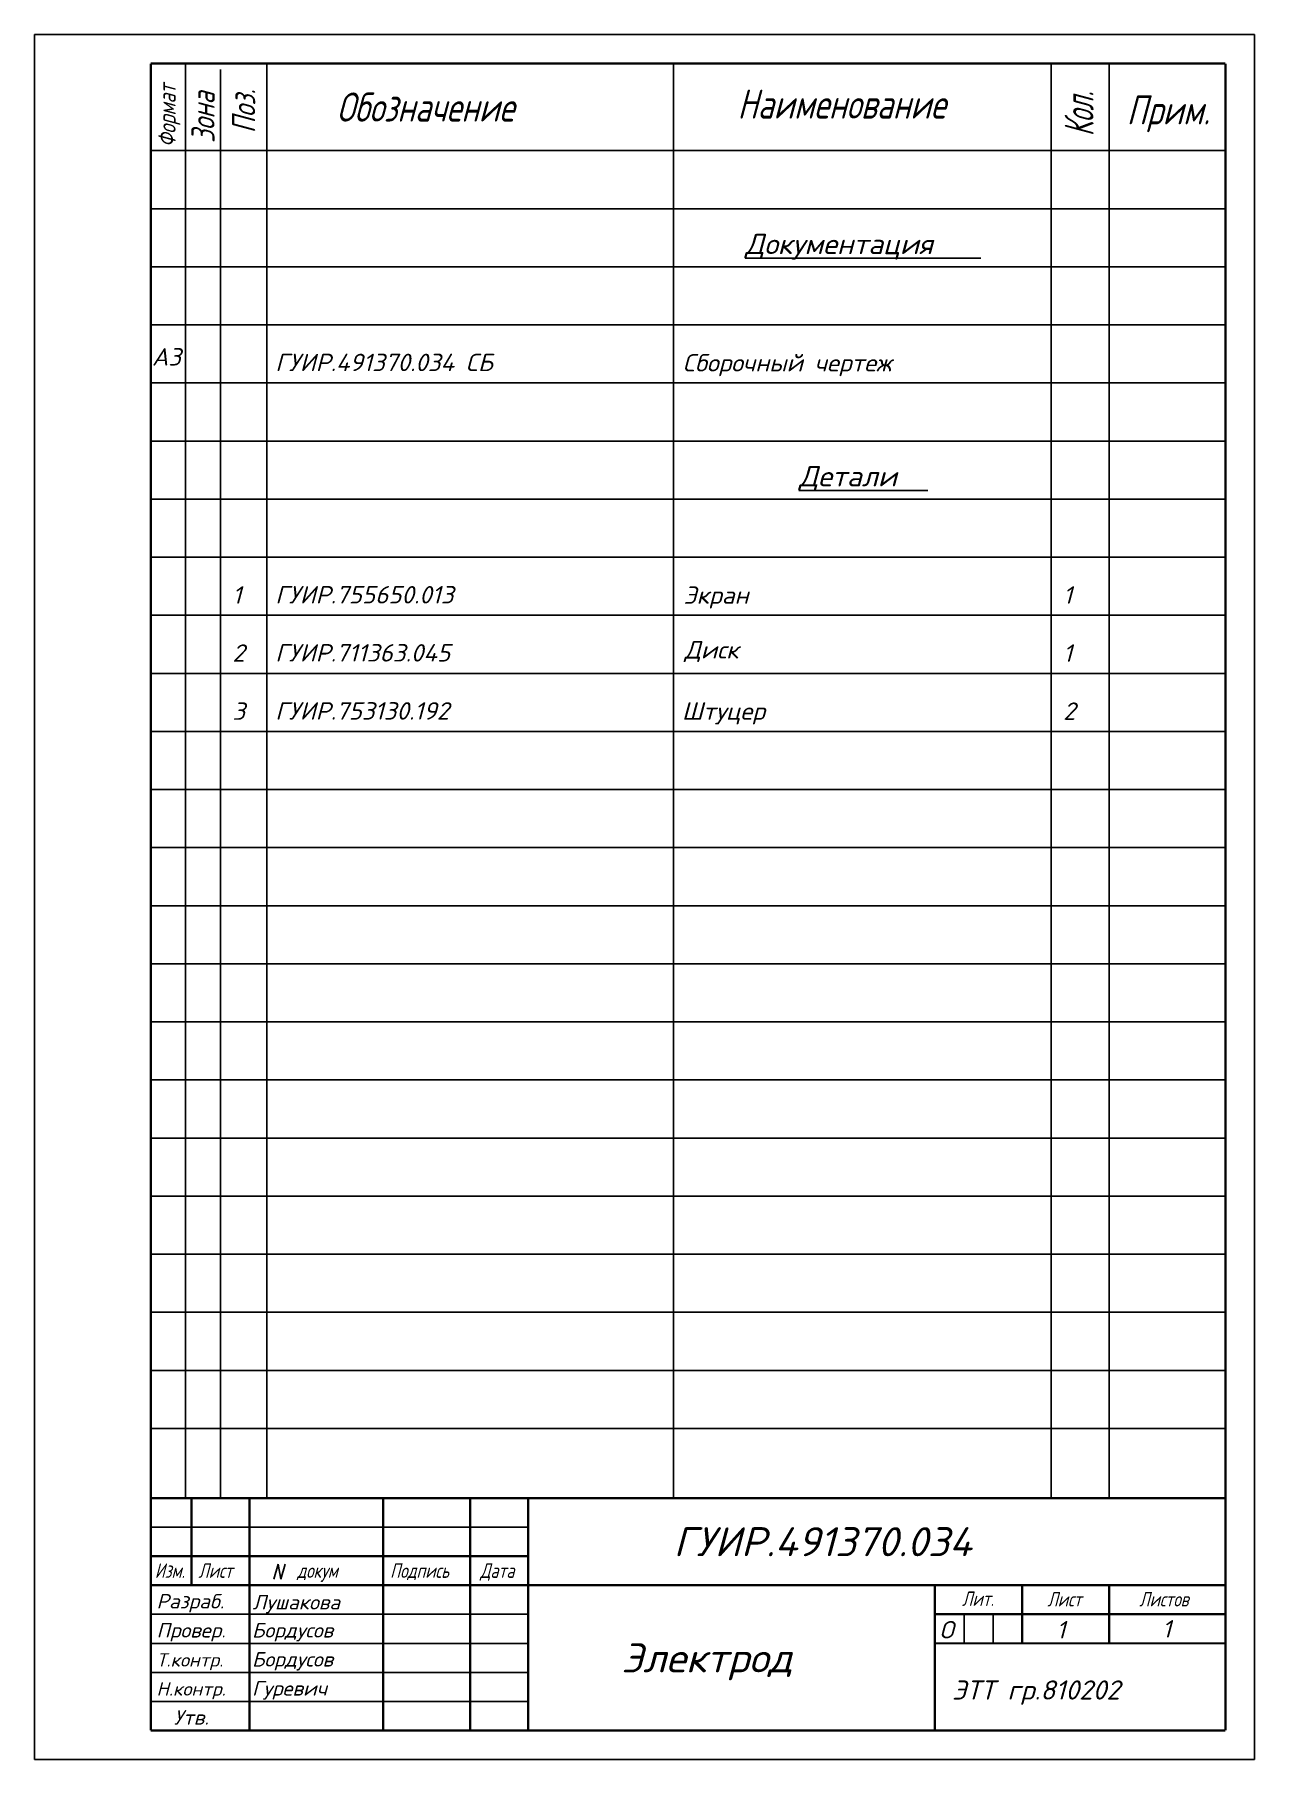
# Model space of a CAD drawing. Extents: x 0 to 210, y -2 to 295.
import ezdxf

# ---------------------------------------------------------------- set-up
doc = ezdxf.new("R2010")
doc.units = 0
doc.header["$MEASUREMENT"] = 0
doc.layers.get('0').update_dxf_attribs({"color": 5, "linetype": 'CONTINUOUS'})
for name, color, linetype in [('A', 7, 'CONTINUOUS'), ('Razmer', 3, 'CONTINUOUS'), ('Текст', 3, 'CONTINUOUS')]:
    doc.layers.add(name, color=color, linetype=linetype)
doc.styles.add('ADRF1', font='romans', dxfattribs={"oblique": 15})
doc.styles.add('RUS', font='txt.shx', dxfattribs={"width": 0.6, "oblique": 15, "height": 4})

# ---------------------------------------------------------------- blocks, each defined once
blk = doc.blocks.new('A$C76787A0F')
for p, q in [((0, 35), (65, 35)), ((21.92, 28.63), (21.18, 26.06)), ((22.41, 26.05), (21.92, 28.63)), ((22.41, 26.05), (23.17, 28.63)), ((0, 20), (65, 20)), ((140, 20), (140, 15)), ((145, 20), (145, 15)), ((0, 15), (65, 15)), ((0, 10), (65, 10)), ((0, 5), (65, 5))]:
    blk.add_line(p, q)
at = {"const_width": 0.4}
for points in [[(0, 40), (185, 40)], [(7, 25), (7, 40)], [(17, 0), (17, 40)], [(40, 0), (40, 40)], [(55, 0), (55, 40)], [(65, 0), (65, 40)], [(0, 30), (65, 30)], [(0, 25), (185, 25)], [(135, 25), (135, 0)], [(150, 25), (150, 15)], [(165, 25), (165, 15)], [(135, 20), (185, 20)], [(135, 15), (185, 15)]]:
    blk.add_lwpolyline(points, dxfattribs=at)
at = {"style": 'RUS', "oblique": 15, "width": 0.75}
for s, p in [('Изм.', (0.71, 26.27)), ('Лист', (8.21, 26.27)), ('докум', (25.21, 26.27)), ('Подпись', (41.21, 26.27)), ('Дата', (56.71, 26.27)), ('Лит.', (139.66, 21.44)), ('Лист', (154.36, 21.35)), ('Листов', (170.16, 21.35))]:
    blk.add_text(s, height=2.5, dxfattribs=at).set_placement(p)

msp = doc.modelspace()

# ---------------------------------------------------------------- linework, layer by layer
at = {"layer": 'A', "color": 7}
for p, q in [((210, 295), (0, 295)), ((20, 295), (0, 295)), ((0, 295), (0, -2)), ((210, 295), (210, -2)), ((26, 290), (26, 43)), ((32, 289), (32, 43)), ((40, 290), (40, 43)), ((110, 290), (110, 43)), ((175, 290), (175, 43)), ((185, 290), (185, 43)), ((20, 275), (205, 275)), ((20, 265), (205, 265)), ((20, 255), (205, 255)), ((20, 245), (205, 245)), ((20, 235), (205, 235)), ((20, 225), (205, 225)), ((20, 215), (205, 215)), ((20, 205), (205, 205)), ((20, 195), (205, 195)), ((20, 185), (205, 185)), ((20, 175), (205, 175)), ((20, 165), (205, 165)), ((20, 155), (205, 155)), ((20, 145), (205, 145)), ((20, 135), (205, 135)), ((20, 125), (205, 125)), ((20, 115), (205, 115)), ((20, 105), (205, 105)), ((20, 95), (205, 95)), ((20, 85), (205, 85)), ((20, 75), (205, 75)), ((20, 65), (205, 65)), ((20, 55), (205, 55)), ((0, -2), (210, -2))]:
    msp.add_line(p, q, dxfattribs=at)
at = {"layer": 'A', "color": 7, "const_width": 0.4}
for points in [[(20, 290), (20, 3)], [(205, 3), (205, 290)], [(20, 3), (205, 3)]]:
    msp.add_lwpolyline(points, dxfattribs=at)
at = {"layer": 'A', "const_width": 0.4}
msp.add_lwpolyline([(205, 290), (20, 290)], dxfattribs=at)
at = {"layer": 'Текст', "color": 7}
for p, q in [((122.32, 256.49), (162.9, 256.49)), ((131.59, 216.5), (153.77, 216.5))]:
    msp.add_line(p, q, dxfattribs=at)

# ---------------------------------------------------------------- block references
at = {"layer": 'A', "color": 7}
msp.add_blockref('A$C76787A0F', (20, 3), dxfattribs=at)

# ---------------------------------------------------------------- texts
at = {"layer": 'A', "color": 7, "style": 'RUS', "oblique": 15, "width": 0.75}
for s, height, p in [('Формат', 3, (24.3, 275.6)), ('Зона', 4, (31, 276.33))]:
    msp.add_text(s, height=height, rotation=90, dxfattribs=at).set_placement(p)
at = {"layer": 'A', "style": 'RUS', "oblique": 15}
for s, height, width, p in [('Поз.', 4, 0.75, (38, 278)), ('Кол.', 5, 0.6, (182.3, 277.47))]:
    msp.add_text(s, height=height, rotation=90, dxfattribs=dict(at, width=width)).set_placement(p)
at = {"layer": 'A', "style": 'RUS', "oblique": 15, "width": 0.75}
for s, p in [('Наименование', (121, 280.52)), ('Обозначение', (52, 280)), ('Прим.', (188, 279.52))]:
    msp.add_text(s, height=5, dxfattribs=at).set_placement(p)
at = {"layer": 'A', "color": 7, "style": 'ADRF1', "oblique": 15}
for s, height, p in [('Разраб.', 2.5, (21, 24)), ('Провер.', 2.5, (21, 19)), ('Т.контр.', 2.3, (21, 14)), ('Н.контр.', 2.3, (21, 9)), ('Утв.', 2.5, (24, 4))]:
    msp.add_text(s, height=height, dxfattribs=at).set_placement(p)
at = {"layer": 'Razmer', "color": 7, "style": 'ADRF1', "oblique": 15}
msp.add_text('Электрод', height=5, dxfattribs=at).set_placement((101, 13))
at = {"layer": 'Текст', "color": 7, "style": 'ADRF1', "oblique": 15}
for s, height, p in [('Документация', 3.5, (122.32, 257.19)), ('А3', 3, (20.21, 238)), ('ГУИР.491370.034 СБ', 3, (41.43, 237.04)), ('Сборочный чертеж', 3, (111.58, 236.98)), ('Детали', 3.5, (131.59, 217.2)), ('1', 3, (34.06, 197)), ('ГУИР.755650.013', 3, (41.43, 197.04)), ('Экран', 3, (111.72, 196.98)), ('1', 3, (177.06, 197)), ('Диск', 3, (111.87, 187.56)), ('2', 3, (34.06, 187)), ('ГУИР.711363.045', 3, (41.43, 187.04)), ('1', 3, (177.06, 187)), ('3', 3, (34.06, 177)), ('ГУИР.753130.192', 3, (41.43, 177.04)), ('Штуцер', 3, (111.44, 177.02)), ('2', 3, (177.06, 177)), ('ГУИР.491370.034', 5, (110, 33)), ('Лушакова', 2.5, (37.52, 23.83)), ('Бордусов', 2.5, (37.44, 19)), ('О', 3, (155.75, 18.84)), ('1', 3, (175.89, 18.84)), ('1', 3, (194.11, 19)), ('Бордусов', 2.5, (37.44, 14)), ('Гуревич', 2.5, (37.44, 9)), ('ЭТТ гр.810202', 3.3, (157.94, 8.32))]:
    msp.add_text(s, height=height, dxfattribs=at).set_placement(p)

doc.saveas('drawing.dxf')
